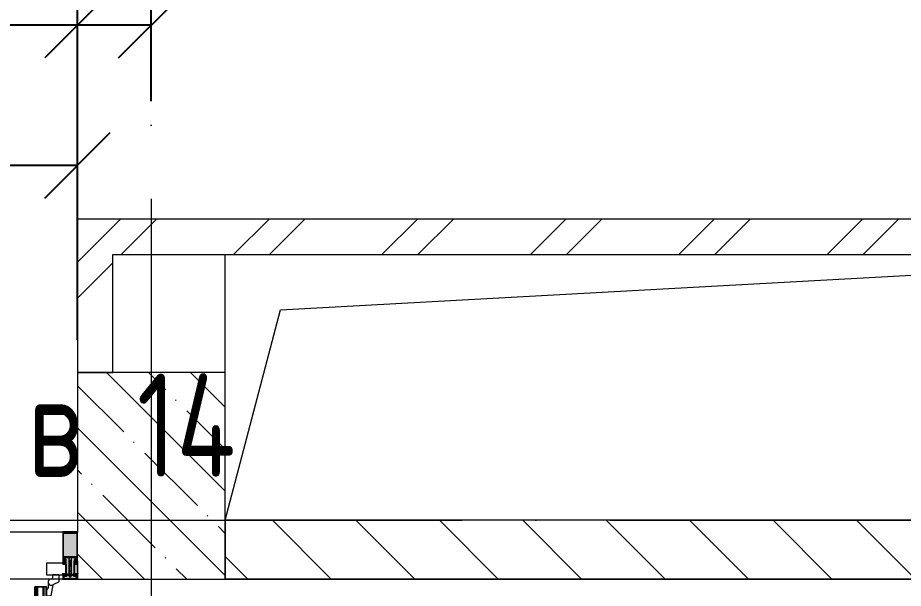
# Model space of a CAD drawing. Header units: millimetres. Extents: x -68946 to 690821, y -552984 to 293768.
# Drawn here: x 105235 to 108237, y 39744 to 41677 of the extents above; entities that cross this region are included whole.
import ezdxf

# ---------------------------------------------------------------- set-up
doc = ezdxf.new("R2010")
doc.units = ezdxf.units.MM
doc.linetypes.add('ADSK_Линия сетки', pattern=[2500, 2000, -250, 0, -250])
doc.linetypes.add('ADSK_Скрыто', pattern=[600, 300, -300])
doc.layers.get('Defpoints').update_dxf_attribs({"color": 250})
for name, color, linetype, lineweight in [('A-____-____-DIMS', 250, 'Continuous', 9), ('A-DETL-GENF-OTLN', 250, 'Continuous', 5), ('A-DOOR-____-MCUT', 250, 'Continuous', 5), ('A-DOOR-____-OTLN', 250, 'Continuous', 5), ('A-FLOR-____-OTLN', 250, 'Continuous', 9), ('A-GLAZ-____-OTLN', 250, 'Continuous', 5), ('A-GLAZ-CURT-MCUT', 250, 'Continuous', 9), ('A-GLAZ-CURT-OTLN', 250, 'Continuous', 5), ('A-GLAZ-CWMG-MCUT', 250, 'Continuous', 9), ('A-GLAZ-CWMG-OTLN', 250, 'Continuous', 5), ('A-WALL-____-MCUT', 250, 'Continuous', 13), ('A-WALL-____-PATT', 250, 'Continuous', 13), ('G-____-____-SYMB', 250, 'ADSK_Скрыто', 9), ('G-XREF-____-OTLN', 250, 'Continuous', 9), ('S-COLS-____-MCUT', 250, 'Continuous', 25), ('S-COLS-____-OTLN', 250, 'Continuous', 9), ('S-GRID-____-OTLN', 250, 'Continuous', 9)]:
    doc.layers.add(name, color=color, linetype=linetype, lineweight=lineweight)
doc.styles.add('GOST Common_2', font='', dxfattribs={"width": 0.8, "height": 350})
doc.styles.get("Standard").update_dxf_attribs({"font": 'ГОСТ тип А.ttf'})
doc.styles.get('GOST Common_2').set_extended_font_data('GOST Common')
doc.dimstyles.new('А3', dxfattribs={"dimtxt": 333, "dimasz": 222, "dimexe": 222, "dimexo": 111, "dimgap": 111, "dimtad": 1, "dimtoh": 1, "dimdec": 0, "dimrnd": 0.0015, "dimzin": 0, "dimdsep": 46, "dimtxsty": 'Standard', "dimblk": 'OBLIQUE', "dimcen": 0, "dimclrd": 7, "dimclre": 7, "dimclrt": 7, "dimadec": 0, "dimazin": 0, "dimtfac": 1, "dimtdec": 0, "dimtofl": 0, "dimtmove": 0, "dimatfit": 3, "dimfxl": 1, "dimtolj": 1, "dimtzin": 0, "dimarcsym": 0})
pattern_1 = [(45, (12287.9, -0.0006), (-251.4472, 251.4472), []), (45, (12287.9, 381), (-251.4472, 251.4472), [])]

# ---------------------------------------------------------------- blocks, each defined once
blk = doc.blocks.new('DRS_ДПУраспашная_2Ст_Прямоугольная - Н_ДО_1420х2400h 3-37074466-АР1_Маркировочный план 1 этажа С2и3')
at = {"layer": 'A-DOOR-____-MCUT'}
for p, q in [((-1020, -60), (-980, -60)), ((-1020, -1040), (-1020, -60)), ((-980, -60), (-980, -1040)), ((980, -60), (1020, -60)), ((980, -1040), (980, -60)), ((1020, -60), (1020, -1040)), ((-980, -1040), (-1020, -1040)), ((1020, -1040), (980, -1040))]:
    blk.add_line(p, q, dxfattribs=at)
at = {"layer": 'A-DOOR-____-OTLN'}
for p, q in [((-1061.9, -20), (-1040.9, -20)), ((-1061.9, -20), (-1061.9, -44.1)), ((-1040.9, -29.2), (-1040.9, -20)), ((1040.9, -29.2), (1040.9, -20)), ((1061.9, -20), (1040.9, -20)), ((1061.9, -20), (1061.9, -44.1)), ((-1044.3, -51), (-1061.9, -44.1)), ((-1041.3, -53.8), (-1034.6, -90.6)), ((-1025.2, -44.9), (-1025.2, -64.5)), ((-1020, -106), (-1020, -60)), ((-1020, -60), (-980, -60)), ((-980, -60), (-980, -106)), ((980, -60), (980, -106)), ((1020, -60), (980, -60)), ((1020, -106), (1020, -60)), ((1025.2, -44.9), (1025.2, -64.5)), ((1041.3, -53.8), (1034.6, -90.6)), ((1044.3, -51), (1061.9, -44.1)), ((-1018.2, -104.3), (-1018.2, -61.7)), ((-1018.2, -61.7), (-1010.8, -61.7)), ((-1010.8, -61.7), (-1010.8, -104.3)), ((-1009, -104.3), (-1009, -61.7)), ((-1009, -61.7), (-989.8, -61.7)), ((-989.8, -61.7), (-989.8, -104.3)), ((-988, -104.3), (-988, -61.7)), ((-988, -61.7), (-982, -61.7)), ((-982, -61.7), (-982, -104.3)), ((982, -61.7), (982, -104.3)), ((988, -61.7), (982, -61.7)), ((988, -104.3), (988, -61.7)), ((989.8, -61.7), (989.8, -104.3)), ((1009, -61.7), (989.8, -61.7)), ((1009, -104.3), (1009, -61.7)), ((1018.2, -61.7), (1010.8, -61.7)), ((1010.8, -61.7), (1010.8, -104.3)), ((1018.2, -104.3), (1018.2, -61.7)), ((-1020, -90.6), (-1034.6, -90.6)), ((-980, -106), (-1020, -106)), ((-1010.8, -104.3), (-1018.2, -104.3)), ((-988, -113), (-1009.5, -113)), ((-1009.5, -113), (-1009.5, -987)), ((-989.8, -104.3), (-1009, -104.3)), ((-1005.5, -987), (-1005.5, -113)), ((-992, -987), (-992, -113)), ((-982, -104.3), (-988, -104.3)), ((-988, -987), (-988, -113)), ((980, -106), (1020, -106)), ((982, -104.3), (988, -104.3)), ((988, -987), (988, -113)), ((988, -113), (1009.5, -113)), ((989.8, -104.3), (1009, -104.3)), ((992, -987), (992, -113)), ((1005.5, -987), (1005.5, -113)), ((1009.5, -113), (1009.5, -987)), ((1010.8, -104.3), (1018.2, -104.3)), ((1020, -90.6), (1034.6, -90.6)), ((-1005.5, -123), (-992, -123)), ((1005.5, -123), (992, -123)), ((-1009.5, -987), (-988, -987)), ((-1005.5, -977), (-992, -977)), ((1009.5, -987), (988, -987)), ((1005.5, -977), (992, -977)), ((-980, -994), (-1020, -994)), ((-1020, -1040), (-1020, -994)), ((-1018.2, -1038.3), (-1018.2, -995.7)), ((-1018.2, -995.7), (-1010.8, -995.7)), ((-1010.8, -995.7), (-1010.8, -1038.3)), ((-1009, -1038.3), (-1009, -995.7)), ((-1009, -995.7), (-989.8, -995.7)), ((-989.8, -995.7), (-989.8, -1038.3)), ((-988, -995.7), (-988, -1038.3)), ((-982, -995.7), (-988, -995.7)), ((-982, -1038.3), (-982, -995.7)), ((-980, -994), (-980, -1040)), ((980, -994), (1020, -994)), ((980, -994), (980, -1040)), ((982, -1038.3), (982, -995.7)), ((982, -995.7), (988, -995.7)), ((988, -995.7), (988, -1038.3)), ((989.8, -995.7), (989.8, -1038.3)), ((1009, -995.7), (989.8, -995.7)), ((1009, -1038.3), (1009, -995.7)), ((1018.2, -995.7), (1010.8, -995.7)), ((1010.8, -995.7), (1010.8, -1038.3)), ((1018.2, -1038.3), (1018.2, -995.7)), ((1020, -1040), (1020, -994)), ((-980, -1040), (-1020, -1040)), ((-1010.8, -1038.3), (-1018.2, -1038.3)), ((-989.8, -1038.3), (-1009, -1038.3)), ((-988, -1038.3), (-982, -1038.3)), ((980, -1040), (1020, -1040)), ((988, -1038.3), (982, -1038.3)), ((989.8, -1038.3), (1009, -1038.3)), ((1010.8, -1038.3), (1018.2, -1038.3))]:
    blk.add_line(p, q, dxfattribs=at)
for centre, radius, start, end in [((-1035.7, -29.2), 5.18, 180, 270), ((-1020, -20), 1020, 270, 0), ((1020, -20), 1020, 180, 270), ((1035.7, -29.2), 5.18, 270, 0), ((-1035.7, -44.9), 10.5, 215.318, 90), ((1035.7, -44.9), 10.5, 90, 324.682), ((-1020, -64.5), 5.18, 180, 270.1088), ((1020, -64.5), 5.18, 269.8912, 360)]:
    blk.add_arc(centre, radius, start, end, dxfattribs=at)
at = {"layer": 'A-GLAZ-CURT-MCUT', "lineweight": 5}
for p, q in [((-1020, 20), (-1085, 20)), ((-1085, 20), (-1085, -20)), ((-1020, -20), (-1020, 20)), ((1085, 20), (1020, 20)), ((1020, 20), (1020, -20)), ((1085, -20), (1085, 20)), ((-1085, -20), (-1020, -20)), ((1020, -20), (1085, -20))]:
    blk.add_line(p, q, dxfattribs=at)
blk = doc.blocks.new('_Wn_-As_OpeningMEP_floor__Rectangular - _Wn_-As_OpeningMEP_floor__Rectangular-34702919-АР1_Маркировочный план 1 этажа С2и3')
at = {"layer": 'A-DETL-GENF-OTLN', "lineweight": 5}
for p, q in [((-1612.2, 312.2), (1800, 500)), ((-1800, -400), (-1612.2, 312.2))]:
    blk.add_line(p, q, dxfattribs=at)
blk = doc.blocks.new('Системная панель - Стекло - 32мм-37074473-АР1_Маркировочный план 1 этажа С2и3')
at = {"layer": 'A-GLAZ-CURT-MCUT', "lineweight": 5}
for p, q in [((5, 16), (-5, 16)), ((-5, 16), (-5, -16)), ((5, -16), (5, 16)), ((-5, -16), (5, -16))]:
    blk.add_line(p, q, dxfattribs=at)
blk = doc.blocks.new('Прямоугольный импост - 160_dwg-V123-АР1_Маркировочный план 1 этажа С2и3')
at = {"layer": 'G-XREF-____-OTLN'}
for p, q in [((227998.7, 194628.5), (227999.1, 194628.4)), ((228009.4, 194620.5), (228013.9, 194620.5)), ((228010.4, 194620.5), (228010.4, 194622.8)), ((228012.9, 194620.5), (228012.9, 194622.8)), ((228024.5, 194628.5), (228024.2, 194628.4))]:
    blk.add_line(p, q, dxfattribs=at)
at = {"layer": 'G-XREF-____-OTLN', "flags": 128}
for points in [[(227987.6, 194772.7), (227987.4, 194772.5), (227987.1, 194772.2), (227986.9, 194772), (227986.6, 194771.7)], [(227986.6, 194771.7), (227986.6, 194747), (227986.6, 194722.2), (227986.6, 194697.5), (227986.6, 194672.7)], [(228035.6, 194772.7), (228023.6, 194772.7), (228011.6, 194772.7), (227999.6, 194772.7), (227987.6, 194772.7)], [(227988.6, 194689), (227988.6, 194708.9), (227988.6, 194728.9), (227988.6, 194748.8), (227988.6, 194768.7)], [(227988.6, 194768.7), (228000.1, 194768.7), (228011.6, 194768.7), (228023.1, 194768.7), (228034.6, 194768.7)], [(228034.6, 194768.7), (228034.6, 194748.8), (228034.6, 194728.9), (228034.6, 194708.9), (228034.6, 194689)], [(228036.6, 194771.7), (228036.4, 194772), (228036.1, 194772.2), (228035.9, 194772.5), (228035.6, 194772.7)], [(228036.6, 194672.7), (228036.6, 194697.5), (228036.6, 194722.2), (228036.6, 194747), (228036.6, 194771.7)], [(227986.6, 194672.7), (227987.1, 194672.7), (227987.6, 194672.7), (227988.1, 194672.7), (227988.6, 194672.7)], [(227988.1, 194673.7), (227988.1, 194675), (227988.1, 194676.2), (227988.1, 194677.5), (227988.1, 194678.7)], [(227988.1, 194678.7), (227989.1, 194678.7), (227990, 194678.7), (227990.9, 194678.7), (227991.8, 194678.7)], [(227989.1, 194673.7), (227988.9, 194673.7), (227988.6, 194673.7), (227988.4, 194673.7), (227988.1, 194673.7)], [(228034.6, 194689), (228023.1, 194689), (228011.6, 194689), (228000.1, 194689), (227988.6, 194689)], [(227988.6, 194685.7), (227988.9, 194686), (227989.1, 194686.2), (227989.4, 194686.5), (227989.6, 194686.7)], [(227988.6, 194681.7), (227988.6, 194682.7), (227988.6, 194683.7), (227988.6, 194684.7), (227988.6, 194685.7)], [(227989.6, 194681.5), (227989.4, 194681.6), (227989.1, 194681.6), (227988.9, 194681.7), (227988.6, 194681.7)], [(227988.6, 194672.7), (227988.8, 194672.8), (227988.9, 194673), (227989, 194673.1), (227989.1, 194673.2)], [(227989.1, 194673.2), (227989.1, 194673.3), (227989.1, 194673.5), (227989.1, 194673.6), (227989.1, 194673.7)], [(227989.6, 194686.7), (227993.6, 194686.7), (227997.6, 194686.7), (228001.6, 194686.7), (228005.6, 194686.7)], [(227989.9, 194681.7), (227989.8, 194681.7), (227989.7, 194681.6), (227989.7, 194681.6), (227989.6, 194681.5)], [(227994.4, 194681.7), (227993.3, 194681.7), (227992.2, 194681.7), (227991, 194681.7), (227989.9, 194681.7)], [(227991.8, 194678.7), (227991.9, 194678.8), (227992, 194678.9), (227992.1, 194678.9), (227992.1, 194679)], [(227992.1, 194679), (227992.2, 194678.9), (227992.3, 194678.9), (227992.4, 194678.8), (227992.4, 194678.7)], [(227992.4, 194678.7), (227993.4, 194678.7), (227994.3, 194678.7), (227995.2, 194678.7), (227996.1, 194678.7)], [(227994.6, 194681.7), (227994.6, 194681.7), (227994.5, 194681.7), (227994.5, 194681.7), (227994.4, 194681.7)], [(227997, 194679.9), (227996.4, 194680.3), (227995.8, 194680.8), (227995.2, 194681.2), (227994.6, 194681.7)], [(227996.1, 194673.7), (227995.9, 194673.7), (227995.6, 194673.7), (227995.4, 194673.7), (227995.1, 194673.7)], [(227995.1, 194673.7), (227995.1, 194673.6), (227995.1, 194673.5), (227995.1, 194673.3), (227995.1, 194673.2)], [(227995.1, 194673.2), (227995.3, 194673.1), (227995.4, 194673), (227995.5, 194672.8), (227995.6, 194672.7)], [(227995.6, 194672.7), (227996.1, 194672.7), (227996.6, 194672.7), (227997.1, 194672.7), (227997.6, 194672.7)], [(227996.1, 194678.7), (227996.1, 194677.5), (227996.1, 194676.2), (227996.1, 194675), (227996.1, 194673.7)], [(227997.6, 194678.7), (227997.5, 194679), (227997.3, 194679.3), (227997.2, 194679.6), (227997, 194679.9)], [(227997.6, 194672.7), (227997.6, 194674.2), (227997.6, 194675.7), (227997.6, 194677.2), (227997.6, 194678.7)], [(228005.6, 194686.7), (228005.9, 194686.5), (228006.1, 194686.2), (228006.4, 194686), (228006.6, 194685.7)], [(228006.6, 194685.7), (228006.6, 194678.3), (228006.6, 194670.9), (228006.6, 194663.4), (228006.6, 194656)], [(228008.6, 194686.4), (228008.7, 194686.5), (228008.8, 194686.6), (228008.9, 194686.6), (228008.9, 194686.7)], [(228008.6, 194676.3), (228008.6, 194678.8), (228008.6, 194681.4), (228008.6, 194683.9), (228008.6, 194686.4)], [(228008.9, 194676), (228008.9, 194676.1), (228008.8, 194676.2), (228008.7, 194676.2), (228008.6, 194676.3)], [(228008.9, 194686.7), (228010.3, 194686.7), (228011.6, 194686.7), (228013, 194686.7), (228014.3, 194686.7)], [(228014.3, 194676), (228013, 194676), (228011.6, 194676), (228010.3, 194676), (228008.9, 194676)], [(228009.1, 194671.1), (228009.3, 194671.2), (228009.4, 194671.3), (228009.6, 194671.4), (228009.8, 194671.5)], [(228009.6, 194670.8), (228009.5, 194670.9), (228009.4, 194671), (228009.3, 194671), (228009.1, 194671.1)], [(228009.1, 194669.3), (228009.3, 194669.4), (228009.4, 194669.5), (228009.5, 194669.5), (228009.6, 194669.6)], [(228009.6, 194669.6), (228009.6, 194669.9), (228009.6, 194670.2), (228009.6, 194670.5), (228009.6, 194670.8)], [(228009.8, 194671.5), (228010, 194671.9), (228010.3, 194672.3), (228010.5, 194672.8), (228010.8, 194673.2)], [(228010.8, 194673.2), (228011.2, 194673.2), (228011.6, 194673.2), (228012.1, 194673.2), (228012.5, 194673.2)], [(228012.5, 194673.2), (228012.8, 194672.7), (228013.1, 194672.2), (228013.3, 194671.7), (228013.6, 194671.3)], [(228013.6, 194671.3), (228013.6, 194671.1), (228013.6, 194670.9), (228013.6, 194670.7), (228013.6, 194670.5)], [(228013.6, 194670.5), (228013.8, 194670.4), (228013.9, 194670.4), (228014, 194670.3), (228014.1, 194670.2)], [(228014.1, 194670.2), (228014, 194670.1), (228013.9, 194670.1), (228013.8, 194670), (228013.6, 194669.9)], [(228013.6, 194669.9), (228013.6, 194669.6), (228013.6, 194669.3), (228013.6, 194669), (228013.6, 194668.7)], [(228014.3, 194686.7), (228014.4, 194686.6), (228014.5, 194686.6), (228014.6, 194686.5), (228014.6, 194686.4)], [(228014.6, 194676.3), (228014.6, 194676.2), (228014.5, 194676.2), (228014.4, 194676.1), (228014.3, 194676)], [(228014.6, 194686.4), (228014.6, 194683.9), (228014.6, 194681.4), (228014.6, 194678.8), (228014.6, 194676.3)], [(228016.6, 194685.7), (228016.9, 194686), (228017.1, 194686.2), (228017.4, 194686.5), (228017.6, 194686.7)], [(228016.6, 194656), (228016.6, 194663.4), (228016.6, 194670.9), (228016.6, 194678.3), (228016.6, 194685.7)], [(228017.6, 194686.7), (228021.6, 194686.7), (228025.6, 194686.7), (228029.6, 194686.7), (228033.6, 194686.7)], [(228026.2, 194679.9), (228026.1, 194679.6), (228025.9, 194679.3), (228025.8, 194679), (228025.6, 194678.7)], [(228025.6, 194678.7), (228025.6, 194677.2), (228025.6, 194675.7), (228025.6, 194674.2), (228025.6, 194672.7)], [(228025.6, 194672.7), (228026.1, 194672.7), (228026.6, 194672.7), (228027.1, 194672.7), (228027.6, 194672.7)], [(228028.7, 194681.7), (228028, 194681.2), (228027.4, 194680.8), (228026.8, 194680.3), (228026.2, 194679.9)], [(228027.1, 194673.7), (228027.1, 194675), (228027.1, 194676.2), (228027.1, 194677.5), (228027.1, 194678.7)], [(228027.1, 194678.7), (228028.1, 194678.7), (228029, 194678.7), (228029.9, 194678.7), (228030.8, 194678.7)], [(228028.1, 194673.7), (228027.9, 194673.7), (228027.6, 194673.7), (228027.4, 194673.7), (228027.1, 194673.7)], [(228027.6, 194672.7), (228027.8, 194672.8), (228027.9, 194673), (228028, 194673.1), (228028.1, 194673.2)], [(228028.1, 194673.2), (228028.1, 194673.3), (228028.1, 194673.5), (228028.1, 194673.6), (228028.1, 194673.7)], [(228028.8, 194681.7), (228028.8, 194681.7), (228028.7, 194681.7), (228028.7, 194681.7), (228028.7, 194681.7)], [(228033.4, 194681.7), (228032.2, 194681.7), (228031.1, 194681.7), (228030, 194681.7), (228028.8, 194681.7)], [(228030.8, 194678.7), (228030.9, 194678.8), (228031, 194678.9), (228031.1, 194678.9), (228031.1, 194679)], [(228031.1, 194679), (228031.2, 194678.9), (228031.3, 194678.9), (228031.4, 194678.8), (228031.4, 194678.7)], [(228031.4, 194678.7), (228032.4, 194678.7), (228033.3, 194678.7), (228034.2, 194678.7), (228035.1, 194678.7)], [(228033.7, 194681.5), (228033.6, 194681.6), (228033.5, 194681.6), (228033.5, 194681.7), (228033.4, 194681.7)], [(228033.6, 194686.7), (228033.9, 194686.5), (228034.1, 194686.2), (228034.4, 194686), (228034.6, 194685.7)], [(228034.6, 194681.7), (228034.4, 194681.7), (228034.1, 194681.6), (228033.9, 194681.6), (228033.7, 194681.5)], [(228035.1, 194673.7), (228034.9, 194673.7), (228034.6, 194673.7), (228034.4, 194673.7), (228034.1, 194673.7)], [(228034.1, 194673.7), (228034.1, 194673.6), (228034.1, 194673.5), (228034.1, 194673.3), (228034.1, 194673.2)], [(228034.1, 194673.2), (228034.3, 194673.1), (228034.4, 194673), (228034.5, 194672.8), (228034.6, 194672.7)], [(228034.6, 194685.7), (228034.6, 194684.7), (228034.6, 194683.7), (228034.6, 194682.7), (228034.6, 194681.7)], [(228034.6, 194672.7), (228035.1, 194672.7), (228035.6, 194672.7), (228036.1, 194672.7), (228036.6, 194672.7)], [(228035.1, 194678.7), (228035.1, 194677.5), (228035.1, 194676.2), (228035.1, 194675), (228035.1, 194673.7)], [(227999.6, 194631.5), (227999.6, 194663.5), (227986.6, 194663.5)], [(228006.6, 194656), (228006.7, 194655.9), (228006.8, 194655.9), (228006.9, 194655.8), (228006.9, 194655.7)], [(228006.9, 194655.7), (228007.2, 194655.7), (228007.5, 194655.7), (228007.8, 194655.7), (228008.1, 194655.7)], [(228008.1, 194655.7), (228008.4, 194656), (228008.6, 194656.2), (228008.9, 194656.5), (228009.1, 194656.7)], [(228009.6, 194669), (228009.5, 194669.1), (228009.4, 194669.2), (228009.3, 194669.2), (228009.1, 194669.3)], [(228009.1, 194667.5), (228009.3, 194667.6), (228009.4, 194667.7), (228009.5, 194667.7), (228009.6, 194667.8)], [(228009.6, 194667.2), (228009.5, 194667.3), (228009.4, 194667.4), (228009.3, 194667.4), (228009.1, 194667.5)], [(228009.1, 194665.7), (228009.3, 194665.8), (228009.4, 194665.9), (228009.5, 194665.9), (228009.6, 194666)], [(228009.6, 194665.4), (228009.5, 194665.5), (228009.4, 194665.6), (228009.3, 194665.6), (228009.1, 194665.7)], [(228009.1, 194663.9), (228009.3, 194664), (228009.4, 194664.1), (228009.5, 194664.1), (228009.6, 194664.2)], [(228009.6, 194663.6), (228009.5, 194663.7), (228009.4, 194663.8), (228009.3, 194663.8), (228009.1, 194663.9)], [(228009.1, 194662.1), (228009.3, 194662.2), (228009.4, 194662.3), (228009.5, 194662.3), (228009.6, 194662.4)], [(228009.6, 194661.8), (228009.5, 194661.9), (228009.4, 194662), (228009.3, 194662), (228009.1, 194662.1)], [(228009.1, 194660.3), (228009.3, 194660.4), (228009.4, 194660.5), (228009.5, 194660.5), (228009.6, 194660.6)], [(228009.6, 194660), (228009.5, 194660.1), (228009.4, 194660.2), (228009.3, 194660.2), (228009.1, 194660.3)], [(228009.1, 194658.5), (228009.3, 194658.6), (228009.4, 194658.7), (228009.5, 194658.7), (228009.6, 194658.8)], [(228009.6, 194658.2), (228009.5, 194658.3), (228009.4, 194658.4), (228009.3, 194658.4), (228009.1, 194658.5)], [(228009.1, 194656.7), (228009.3, 194656.8), (228009.4, 194656.9), (228009.5, 194656.9), (228009.6, 194657)], [(228009.6, 194667.8), (228009.6, 194668.1), (228009.6, 194668.4), (228009.6, 194668.7), (228009.6, 194669)], [(228009.6, 194666), (228009.6, 194666.3), (228009.6, 194666.6), (228009.6, 194666.9), (228009.6, 194667.2)], [(228009.6, 194664.2), (228009.6, 194664.5), (228009.6, 194664.8), (228009.6, 194665.1), (228009.6, 194665.4)], [(228009.6, 194662.4), (228009.6, 194662.7), (228009.6, 194663), (228009.6, 194663.3), (228009.6, 194663.6)], [(228009.6, 194660.6), (228009.6, 194660.9), (228009.6, 194661.2), (228009.6, 194661.5), (228009.6, 194661.8)], [(228009.6, 194658.8), (228009.6, 194659.1), (228009.6, 194659.4), (228009.6, 194659.7), (228009.6, 194660)], [(228009.6, 194657), (228009.6, 194657.3), (228009.6, 194657.6), (228009.6, 194657.9), (228009.6, 194658.2)], [(228013.6, 194668.7), (228013.8, 194668.6), (228013.9, 194668.6), (228014, 194668.5), (228014.1, 194668.4)], [(228014.1, 194668.4), (228014, 194668.3), (228013.9, 194668.3), (228013.8, 194668.2), (228013.6, 194668.1)], [(228013.6, 194668.1), (228013.6, 194667.8), (228013.6, 194667.5), (228013.6, 194667.2), (228013.6, 194666.9)], [(228013.6, 194666.9), (228013.8, 194666.8), (228013.9, 194666.8), (228014, 194666.7), (228014.1, 194666.6)], [(228014.1, 194666.6), (228014, 194666.5), (228013.9, 194666.5), (228013.8, 194666.4), (228013.6, 194666.3)], [(228013.6, 194666.3), (228013.6, 194666), (228013.6, 194665.7), (228013.6, 194665.4), (228013.6, 194665.1)], [(228013.6, 194665.1), (228013.8, 194665), (228013.9, 194665), (228014, 194664.9), (228014.1, 194664.8)], [(228014.1, 194664.8), (228014, 194664.7), (228013.9, 194664.7), (228013.8, 194664.6), (228013.6, 194664.5)], [(228013.6, 194664.5), (228013.6, 194664.2), (228013.6, 194663.9), (228013.6, 194663.6), (228013.6, 194663.3)], [(228013.6, 194663.3), (228013.8, 194663.2), (228013.9, 194663.2), (228014, 194663.1), (228014.1, 194663)], [(228014.1, 194663), (228014, 194662.9), (228013.9, 194662.9), (228013.8, 194662.8), (228013.6, 194662.7)], [(228013.6, 194662.7), (228013.6, 194662.4), (228013.6, 194662.1), (228013.6, 194661.8), (228013.6, 194661.5)], [(228013.6, 194661.5), (228013.8, 194661.4), (228013.9, 194661.4), (228014, 194661.3), (228014.1, 194661.2)], [(228014.1, 194661.2), (228014, 194661.1), (228013.9, 194661.1), (228013.8, 194661), (228013.6, 194660.9)], [(228013.6, 194660.9), (228013.6, 194660.6), (228013.6, 194660.3), (228013.6, 194660), (228013.6, 194659.7)], [(228013.6, 194659.7), (228013.8, 194659.6), (228013.9, 194659.6), (228014, 194659.5), (228014.1, 194659.4)], [(228014.1, 194659.4), (228014, 194659.3), (228013.9, 194659.3), (228013.8, 194659.2), (228013.6, 194659.1)], [(228013.6, 194659.1), (228013.6, 194658.8), (228013.6, 194658.5), (228013.6, 194658.2), (228013.6, 194657.9)], [(228013.6, 194657.9), (228013.8, 194657.8), (228013.9, 194657.8), (228014, 194657.7), (228014.1, 194657.6)], [(228014.1, 194657.6), (228014.1, 194657.4), (228014.1, 194657.2), (228014.1, 194656.9), (228014.1, 194656.7)], [(228014.1, 194656.7), (228014.4, 194656.5), (228014.6, 194656.2), (228014.9, 194656), (228015.1, 194655.7)], [(228015.1, 194655.7), (228015.4, 194655.7), (228015.7, 194655.7), (228016, 194655.7), (228016.3, 194655.7)], [(228016.3, 194655.7), (228016.4, 194655.8), (228016.5, 194655.9), (228016.6, 194655.9), (228016.6, 194656)], [(228036.6, 194663.5), (228023.6, 194663.5), (228023.6, 194631.5)], [(227989.4, 194631.5), (227988.9, 194631.5), (227988.4, 194630.5), (227987.9, 194630.5), (227985.8, 194633), (227985.4, 194632.6), (227986.6, 194628.9), (227986.6, 194628.8), (227987, 194628.4), (227990.8, 194628.4), (227991.1, 194628.5), (227991.8, 194628.3), (227991.8, 194627.1), (227991.6, 194626.9), (227991.4, 194626.9), (227991.3, 194626.5), (227992.5, 194625.3), (227992.9, 194625.2), (227997, 194625.2), (227997.4, 194625.3), (227998.6, 194626.5), (227998.4, 194626.9), (227998.2, 194626.9), (227998, 194627.1), (227998, 194628.3)], [(227987.4, 194628.4), (227987.2, 194628.3), (227987, 194628.3), (227986.8, 194628.2), (227986.6, 194628.2)], [(227986.6, 194628.2), (227986.6, 194624.8), (227986.6, 194621.4), (227986.6, 194618), (227986.6, 194614.6)], [(227986.6, 194614.6), (227987, 194614.2), (227987.4, 194613.8), (227987.8, 194613.5), (227988.1, 194613.1)], [(227989, 194625.3), (227988.6, 194626), (227988.2, 194626.8), (227987.8, 194627.6), (227987.4, 194628.4)], [(227987.9, 194628.4), (227987.9, 194628.3), (227987.8, 194628.2), (227987.7, 194628.1), (227987.7, 194627.9)], [(227987.7, 194627.9), (227988, 194627.2), (227988.4, 194626.5), (227988.7, 194625.8), (227989.1, 194625)], [(227991.4, 194628.4), (227990.6, 194628.4), (227989.7, 194628.4), (227988.8, 194628.4), (227987.9, 194628.4)], [(227987.9, 194623.2), (227988.2, 194623.5), (227988.4, 194623.8), (227988.7, 194624.1), (227988.9, 194624.4)], [(227987.9, 194617.7), (227987.9, 194619.1), (227987.9, 194620.4), (227987.9, 194621.8), (227987.9, 194623.2)], [(227988.2, 194617.4), (227988.2, 194617.5), (227988.1, 194617.5), (227988, 194617.6), (227987.9, 194617.7)], [(227987.9, 194615.8), (227988, 194615.9), (227988.1, 194615.9), (227988.2, 194616), (227988.2, 194616.1)], [(227987.9, 194614.7), (227987.9, 194615), (227987.9, 194615.2), (227987.9, 194615.5), (227987.9, 194615.8)], [(227988.2, 194614.4), (227988.2, 194614.5), (227988.1, 194614.5), (227988, 194614.6), (227987.9, 194614.7)], [(227988.1, 194613.1), (227999.9, 194613.1), (228011.6, 194613.1), (228023.4, 194613.1), (228035.1, 194613.1)], [(227989, 194624.2), (227988.8, 194623.9), (227988.6, 194623.6), (227988.4, 194623.3), (227988.2, 194623)], [(227988.2, 194623), (227988.2, 194623), (227988.2, 194622.9), (227988.2, 194622.8), (227988.2, 194622.8)], [(227988.2, 194622.8), (227988.6, 194621.6), (227989.1, 194620.5), (227989.5, 194619.3), (227990, 194618.2)], [(227990.6, 194617.4), (227990, 194617.4), (227989.4, 194617.4), (227988.8, 194617.4), (227988.2, 194617.4)], [(227988.2, 194616.1), (227988.8, 194616.1), (227989.4, 194616.1), (227990, 194616.1), (227990.6, 194616.1)], [(228035, 194614.4), (228023.3, 194614.4), (228011.6, 194614.4), (227999.9, 194614.4), (227988.2, 194614.4)], [(227988.9, 194624.4), (227989, 194624.6), (227989, 194624.8), (227989, 194625), (227989, 194625.3)], [(227989.1, 194625), (227989, 194624.8), (227989, 194624.6), (227989, 194624.4), (227989, 194624.2)], [(228001.3, 194628.4), (228001.6, 194628.7), (228001.6, 194631.1), (228001.6, 194631.3), (228001.4, 194631.5), (228000.9, 194631.5), (228000.4, 194630.8), (227999.9, 194630.8), (227999.4, 194631.5), (227998.9, 194631.5), (227998.4, 194630.8), (227997.9, 194630.8), (227997.4, 194631.5), (227996.9, 194631.5), (227996.4, 194630.8), (227995.9, 194630.8), (227995.4, 194631.5), (227994.9, 194631.5), (227994.4, 194630.8), (227993.9, 194630.8), (227993.4, 194631.5), (227992.9, 194631.5), (227992.4, 194630.8), (227991.9, 194630.8), (227991.4, 194631.5), (227990.9, 194631.5), (227990.4, 194630.8), (227989.9, 194630.8), (227989.4, 194631.5)], [(227990, 194618.2), (227990.2, 194618.2), (227990.4, 194618.3), (227990.7, 194618.3), (227990.9, 194618.4)], [(227990.9, 194617.1), (227990.9, 194617.2), (227990.8, 194617.2), (227990.7, 194617.3), (227990.6, 194617.4)], [(227990.6, 194616.1), (227990.7, 194616.2), (227990.8, 194616.2), (227990.9, 194616.3), (227990.9, 194616.4)], [(227990.9, 194625.7), (227990.9, 194626.1), (227990.9, 194626.5), (227990.9, 194627), (227990.9, 194627.4)], [(227990.9, 194627.4), (227991.2, 194627.4), (227991.4, 194627.4), (227991.7, 194627.4), (227991.9, 194627.4)], [(227991.9, 194624.7), (227991.7, 194624.9), (227991.4, 194625.2), (227991.2, 194625.4), (227990.9, 194625.7)], [(227990.9, 194622.7), (227991.1, 194622.8), (227991.2, 194622.9), (227991.3, 194623.1), (227991.4, 194623.2)], [(227990.9, 194618.4), (227990.9, 194619.5), (227990.9, 194620.5), (227990.9, 194621.6), (227990.9, 194622.7)], [(227990.9, 194616.4), (227990.9, 194616.6), (227990.9, 194616.7), (227990.9, 194616.9), (227990.9, 194617.1)], [(227991.9, 194627.9), (227991.8, 194628), (227991.7, 194628.1), (227991.6, 194628.3), (227991.4, 194628.4)], [(227991.4, 194623.2), (227993.4, 194623.2), (227995.4, 194623.2), (227997.4, 194623.2), (227999.4, 194623.2)], [(227991.9, 194627.4), (227991.9, 194627.5), (227991.9, 194627.6), (227991.9, 194627.8), (227991.9, 194627.9)], [(227998.6, 194624.7), (227997, 194624.7), (227995.3, 194624.7), (227993.6, 194624.7), (227991.9, 194624.7)], [(227998.4, 194628.4), (227998.3, 194628.3), (227998.2, 194628.1), (227998.1, 194628), (227997.9, 194627.9)], [(227997.9, 194627.9), (227997.9, 194627.8), (227997.9, 194627.6), (227997.9, 194627.5), (227997.9, 194627.4)], [(227997.9, 194627.4), (227998.2, 194627.4), (227998.4, 194627.4), (227998.7, 194627.4), (227998.9, 194627.4)], [(228024.8, 194628.4), (228018.2, 194628.4), (228011.6, 194628.4), (228005, 194628.4), (227998.4, 194628.4)], [(227998.9, 194625), (227998.9, 194624.9), (227998.8, 194624.8), (227998.7, 194624.8), (227998.6, 194624.7)], [(227998.9, 194627.4), (227998.9, 194626.8), (227998.9, 194626.2), (227998.9, 194625.6), (227998.9, 194625)], [(227999.4, 194623.2), (227999.7, 194623.4), (227999.9, 194623.7), (228000.2, 194623.9), (228000.4, 194624.2)], [(228000.4, 194625.4), (228000.7, 194625.6), (228000.9, 194625.9), (228001.2, 194626.1), (228001.4, 194626.4)], [(228000.4, 194624.2), (228000.4, 194624.5), (228000.4, 194624.8), (228000.4, 194625.1), (228000.4, 194625.4)], [(228001.4, 194626.4), (228003.9, 194626.4), (228006.4, 194626.4), (228008.9, 194626.4), (228011.3, 194626.4)], [(228015.1, 194621.7), (228015.1, 194625.5), (228008.2, 194625.5), (228008.2, 194621.7)], [(228014.1, 194620.5), (228014.1, 194622.8), (228011.6, 194623.8), (228009.2, 194622.8), (228009.2, 194620.5)], [(228011.3, 194626.4), (228011.4, 194626.5), (228011.5, 194626.5), (228011.6, 194626.6), (228011.6, 194626.7)], [(228011.6, 194626.7), (228011.7, 194626.6), (228011.8, 194626.5), (228011.9, 194626.5), (228011.9, 194626.4)], [(228011.9, 194626.4), (228014.4, 194626.4), (228016.9, 194626.4), (228019.4, 194626.4), (228021.8, 194626.4)], [(228021.9, 194628.4), (228021.6, 194628.7), (228021.6, 194631.1), (228021.7, 194631.3), (228021.9, 194631.5), (228022.4, 194631.5), (228022.9, 194630.8), (228023.4, 194630.8), (228023.9, 194631.5), (228024.4, 194631.5), (228024.9, 194630.8), (228025.4, 194630.8), (228025.9, 194631.5), (228026.4, 194631.5), (228026.9, 194630.8), (228027.4, 194630.8), (228027.9, 194631.5), (228028.4, 194631.5), (228028.9, 194630.8), (228029.4, 194630.8), (228029.9, 194631.5), (228030.4, 194631.5), (228030.9, 194630.8), (228031.4, 194630.8), (228031.9, 194631.5), (228032.4, 194631.5), (228032.9, 194630.8), (228033.4, 194630.8), (228033.9, 194631.5)], [(228021.8, 194626.4), (228022.1, 194626.1), (228022.3, 194625.9), (228022.6, 194625.6), (228022.8, 194625.4)], [(228022.8, 194625.4), (228022.8, 194625.1), (228022.8, 194624.8), (228022.8, 194624.5), (228022.8, 194624.2)], [(228022.8, 194624.2), (228023.1, 194623.9), (228023.3, 194623.7), (228023.6, 194623.4), (228023.8, 194623.2)], [(228023.8, 194623.2), (228025.8, 194623.2), (228027.8, 194623.2), (228029.8, 194623.2), (228031.8, 194623.2)], [(228024.3, 194625), (228024.3, 194625.6), (228024.3, 194626.2), (228024.3, 194626.8), (228024.3, 194627.4)], [(228024.3, 194627.4), (228024.6, 194627.4), (228024.8, 194627.4), (228025.1, 194627.4), (228025.3, 194627.4)], [(228024.6, 194624.7), (228024.6, 194624.8), (228024.5, 194624.8), (228024.4, 194624.9), (228024.3, 194625)], [(228031.3, 194624.7), (228029.7, 194624.7), (228028, 194624.7), (228026.3, 194624.7), (228024.6, 194624.7)], [(228033.9, 194631.5), (228034.4, 194631.5), (228034.9, 194630.5), (228035.4, 194630.5), (228037.4, 194633), (228037.9, 194632.6), (228036.6, 194628.9), (228036.6, 194628.8), (228036.2, 194628.4), (228032.5, 194628.4), (228032.1, 194628.5), (228031.4, 194628.3), (228031.4, 194627.1), (228031.6, 194626.9), (228031.8, 194626.9), (228032, 194626.5), (228030.8, 194625.3), (228030.4, 194625.2), (228026.3, 194625.2), (228025.9, 194625.3), (228024.7, 194626.5), (228024.8, 194626.9), (228025, 194626.9), (228025.2, 194627.1), (228025.2, 194628.3)], [(228025.3, 194627.9), (228025.2, 194628), (228025.1, 194628.1), (228025, 194628.3), (228024.8, 194628.4)], [(228025.3, 194627.4), (228025.3, 194627.5), (228025.3, 194627.6), (228025.3, 194627.8), (228025.3, 194627.9)], [(228031.8, 194628.4), (228031.7, 194628.3), (228031.6, 194628.1), (228031.5, 194628), (228031.3, 194627.9)], [(228031.3, 194627.9), (228031.3, 194627.8), (228031.3, 194627.6), (228031.3, 194627.5), (228031.3, 194627.4)], [(228031.3, 194627.4), (228031.6, 194627.4), (228031.8, 194627.4), (228032.1, 194627.4), (228032.3, 194627.4)], [(228032.3, 194625.7), (228032.1, 194625.4), (228031.8, 194625.2), (228031.6, 194624.9), (228031.3, 194624.7)], [(228035.3, 194628.4), (228034.5, 194628.4), (228033.6, 194628.4), (228032.7, 194628.4), (228031.8, 194628.4)], [(228031.8, 194623.2), (228032, 194623.1), (228032.1, 194622.9), (228032.2, 194622.8), (228032.3, 194622.7)], [(228032.3, 194627.4), (228032.3, 194627), (228032.3, 194626.5), (228032.3, 194626.1), (228032.3, 194625.7)], [(228032.3, 194622.7), (228032.3, 194621.6), (228032.3, 194620.5), (228032.3, 194619.5), (228032.3, 194618.4)], [(228032.3, 194618.4), (228032.6, 194618.3), (228032.8, 194618.3), (228033.1, 194618.2), (228033.3, 194618.2)], [(228032.6, 194617.4), (228032.6, 194617.3), (228032.5, 194617.2), (228032.4, 194617.2), (228032.3, 194617.1)], [(228032.3, 194617.1), (228032.3, 194616.9), (228032.3, 194616.7), (228032.3, 194616.6), (228032.3, 194616.4)], [(228032.3, 194616.4), (228032.4, 194616.3), (228032.5, 194616.2), (228032.6, 194616.2), (228032.6, 194616.1)], [(228035, 194617.4), (228034.4, 194617.4), (228033.8, 194617.4), (228033.2, 194617.4), (228032.6, 194617.4)], [(228032.6, 194616.1), (228033.2, 194616.1), (228033.8, 194616.1), (228034.4, 194616.1), (228035, 194616.1)], [(228033.3, 194618.2), (228033.7, 194619.3), (228034.2, 194620.5), (228034.7, 194621.6), (228035.1, 194622.8)], [(228035.9, 194628.4), (228035.5, 194627.6), (228035, 194626.8), (228034.6, 194626), (228034.2, 194625.3)], [(228034.2, 194625), (228034.6, 194625.8), (228034.9, 194626.5), (228035.3, 194627.2), (228035.6, 194627.9)], [(228034.2, 194625.3), (228034.2, 194625), (228034.3, 194624.8), (228034.3, 194624.6), (228034.3, 194624.4)], [(228034.3, 194624.2), (228034.3, 194624.4), (228034.2, 194624.6), (228034.2, 194624.8), (228034.2, 194625)], [(228034.3, 194624.4), (228034.6, 194624.1), (228034.8, 194623.8), (228035.1, 194623.5), (228035.3, 194623.2)], [(228035.1, 194623), (228034.9, 194623.3), (228034.7, 194623.6), (228034.5, 194623.9), (228034.3, 194624.2)], [(228035.3, 194617.7), (228035.3, 194617.6), (228035.2, 194617.5), (228035.1, 194617.5), (228035, 194617.4)], [(228035, 194616.1), (228035.1, 194616), (228035.2, 194615.9), (228035.3, 194615.9), (228035.3, 194615.8)], [(228035.3, 194614.7), (228035.3, 194614.6), (228035.2, 194614.5), (228035.1, 194614.5), (228035, 194614.4)], [(228035.1, 194622.8), (228035.1, 194622.8), (228035.1, 194622.9), (228035.1, 194623), (228035.1, 194623)], [(228035.1, 194613.1), (228035.5, 194613.5), (228035.9, 194613.8), (228036.3, 194614.2), (228036.6, 194614.6)], [(228035.6, 194627.9), (228035.5, 194628.1), (228035.5, 194628.2), (228035.4, 194628.3), (228035.3, 194628.4)], [(228035.3, 194623.2), (228035.3, 194621.8), (228035.3, 194620.4), (228035.3, 194619.1), (228035.3, 194617.7)], [(228035.3, 194615.8), (228035.3, 194615.5), (228035.3, 194615.2), (228035.3, 194615), (228035.3, 194614.7)], [(228036.6, 194628.2), (228036.4, 194628.2), (228036.3, 194628.3), (228036.1, 194628.3), (228035.9, 194628.4)], [(228036.6, 194614.6), (228036.6, 194618), (228036.6, 194621.4), (228036.6, 194624.8), (228036.6, 194628.2)]]:
    blk.add_lwpolyline(points, dxfattribs=at)
for points in [[(227994.4, 194665.7), (227996.4, 194664.7), (227996.5, 194664.7), (227997.3, 194664.7), (227997.6, 194665), (227997.6, 194674.5), (227997.4, 194674.7), (227996.3, 194674.7), (227995.9, 194674.6), (227995.2, 194674.8), (227995.2, 194676), (227995.4, 194676.2), (227995.6, 194676.2), (227995.8, 194676.6), (227994.6, 194677.8), (227994.2, 194677.9), (227990.1, 194677.9), (227989.7, 194677.8), (227988.5, 194676.6), (227988.6, 194676.2), (227988.8, 194676.2), (227989, 194676), (227989, 194674.8), (227988.3, 194674.6), (227988, 194674.7), (227986.8, 194674.7), (227986.6, 194674.5), (227986.6, 194663.3), (227987.1, 194663.1), (227988.4, 194664.3), (227988.8, 194664.3), (227989.3, 194663.5), (227989.8, 194663.5), (227990.3, 194664.3), (227990.8, 194664.3), (227991.3, 194663.5), (227991.8, 194663.5), (227992.3, 194664.3), (227992.7, 194664.4), (227994.5, 194663.3), (227995.9, 194662.3), (227996.4, 194663.1), (227994, 194665.2)], [(227993.1, 194667.4), (227994.1, 194668.4), (227994.1, 194672), (227993.1, 194673), (227991.1, 194673), (227990.1, 194672), (227990.1, 194668.4), (227991.1, 194667.4)], [(227990.8, 194676.9), (227990.3, 194676.4), (227990.3, 194675.2), (227990.8, 194674.7), (227993.4, 194674.7), (227993.9, 194675.2), (227993.9, 194676.4), (227993.4, 194676.9)], [(227990.3, 194675.2), (227990.3, 194676.4), (227990.8, 194676.9), (227993.4, 194676.9), (227993.9, 194676.4), (227993.9, 194675.2), (227993.4, 194674.7), (227990.8, 194674.7)], [(228028.9, 194665.7), (228026.9, 194664.7), (228026.7, 194664.7), (228025.9, 194664.7), (228025.6, 194665), (228025.6, 194674.5), (228025.8, 194674.7), (228027, 194674.7), (228027.3, 194674.6), (228028, 194674.8), (228028, 194676), (228027.8, 194676.2), (228027.6, 194676.2), (228027.5, 194676.6), (228028.7, 194677.8), (228029.1, 194677.9), (228033.2, 194677.9), (228033.6, 194677.8), (228034.8, 194676.6), (228034.6, 194676.2), (228034.4, 194676.2), (228034.2, 194676), (228034.2, 194674.8), (228034.9, 194674.6), (228035.3, 194674.7), (228036.4, 194674.7), (228036.6, 194674.5), (228036.6, 194663.3), (228036.1, 194663.1), (228034.9, 194664.3), (228034.4, 194664.3), (228033.9, 194663.5), (228033.4, 194663.5), (228032.9, 194664.3), (228032.4, 194664.3), (228031.9, 194663.5), (228031.4, 194663.5), (228030.9, 194664.3), (228030.6, 194664.4), (228028.8, 194663.3), (228027.4, 194662.3), (228026.9, 194663.1), (228029.2, 194665.2)], [(228030.1, 194667.4), (228029.1, 194668.4), (228029.1, 194672), (228030.1, 194673), (228032.1, 194673), (228033.1, 194672), (228033.1, 194668.4), (228032.1, 194667.4)], [(228032.9, 194675.2), (228032.9, 194676.4), (228032.4, 194676.9), (228029.8, 194676.9), (228029.3, 194676.4), (228029.3, 194675.2), (228029.8, 194674.7), (228032.4, 194674.7)], [(228009.7, 194658.9), (228009.2, 194657.8), (228008.7, 194657.3), (228008.5, 194657.2), (228008.1, 194657.2), (228008.1, 194657.5), (228007.9, 194657.7), (228006.8, 194657.7), (228006.6, 194657.5), (228006.6, 194632.2), (228007.1, 194631.7), (228008.6, 194631.7), (228009.1, 194632.2), (228009.1, 194633), (228008.9, 194633.2), (228008.3, 194633.2), (228008.1, 194633.4), (228008.1, 194635.2), (228008.4, 194635.9), (228010.9, 194638.4), (228012.3, 194638.4), (228014.8, 194635.9), (228015.1, 194635.2), (228015.1, 194633.4), (228014.9, 194633.2), (228014.3, 194633.2), (228014.1, 194633), (228014.1, 194632.2), (228014.6, 194631.7), (228016.1, 194631.7), (228016.6, 194632.2), (228016.6, 194657.5), (228016.4, 194657.7), (228015.3, 194657.7), (228015.1, 194657.5), (228015.1, 194657.2), (228014.7, 194657.2), (228014.6, 194657.3), (228014, 194657.8), (228013.6, 194658.9), (228013.7, 194663.9), (228013.8, 194663.9), (228013.8, 194664.3), (228013.7, 194664.4), (228013.7, 194665.2), (228012.6, 194669), (228012.5, 194669.2), (228010.8, 194669.2), (228010.7, 194669), (228009.6, 194665.2), (228009.6, 194664.4), (228009.4, 194664.3), (228009.4, 194663.9), (228009.6, 194663.9)], [(228008.1, 194654.2), (228008.1, 194639), (228009, 194638.6), (228009.9, 194639.5), (228013.4, 194639.5), (228014.3, 194638.6), (228015.1, 194639), (228015.1, 194654.2), (228014.8, 194654.9), (228012.3, 194657.4), (228010.9, 194657.4), (228008.4, 194654.9)], [(228012.3, 194658.2), (228011, 194658.2), (228010.3, 194658.6), (228010.2, 194663.9), (228011.2, 194668.2), (228012.1, 194668.2), (228013.1, 194663.9), (228013, 194658.6)], [(227996.2, 194626.2), (227996.7, 194626.7), (227996.7, 194628), (227996.2, 194628.5), (227993.6, 194628.5), (227993.1, 194628), (227993.1, 194626.7), (227993.6, 194626.2)], [(228007.1, 194625.5), (228007.1, 194626.4), (228015.8, 194626.4), (228015.8, 194625.5)], [(228027, 194626.2), (228026.5, 194626.7), (228026.5, 194628), (228027, 194628.5), (228029.6, 194628.5), (228030.1, 194628), (228030.1, 194626.7), (228029.6, 194626.2)]]:
    blk.add_lwpolyline(points, close=True, dxfattribs=at)
at = {"layer": 'G-XREF-____-OTLN'}
for centre, radius, start, end in [((228009.4, 194621.7), 1.19, 180, 270), ((228009.8, 194621.2), 1.67, 68.4728, 111.5272), ((228011.6, 194617.7), 5.2, 76.3644, 103.6356), ((228013.5, 194621.2), 1.67, 68.4728, 111.5272), ((228013.9, 194621.7), 1.19, 270, 0)]:
    blk.add_arc(centre, radius, start, end, dxfattribs=at)
blk = doc.blocks.new('Прямоугольный импост - 32х50х160h-V124-АР1_Маркировочный план 1 этажа С2и3')
blk.add_blockref('Прямоугольный импост - 160_dwg-V123-АР1_Маркировочный план 1 этажа С2и3', (-228011.6, -194647.5))
blk = doc.blocks.new('Прямоугольный импост - Рядовой 50х160-37074465-АР1_Маркировочный план 1 этажа С2и3')
at = {"layer": 'A-GLAZ-CWMG-OTLN'}
h = blk.add_hatch(color=50, dxfattribs=at)
h.paths.add_polyline_path([(23, -121.2), (25, -125.6), (-25, -125.6), (-24, -122.7), (-23.8, -124.2), (-23, -125.2), (23.7, -124.2)])
h.paths.add_polyline_path([(23, -41.5), (23, -121.2), (-23, -121.2), (-23, -41.5), (18, -41.5)])
h.paths.add_polyline_path([(-25, 34.4), (-23.4, 33.7), (-22.3, 33.2), (23.4, 33.2), (23.5, 34.4), (25, 34.4), (25, 16), (15, 16), (15, -16), (25, -16), (25, -25.3), (23, -37.2), (23, -41.5), (22, -39.2), (2.7, -39.2), (0, -41.5), (-3, -39.2), (-22, -39.2), (-23, -39.2), (-23.6, -41.5), (-23, -37.2), (-25, -20), (-15.4, -20), (-15, -8.5), (-15, 20), (-25, 20)])
h.paths.add_polyline_path([(-2.8, 21.2), (-6.6, 19.2), (-1.2, 20)])
h.paths.add_polyline_path([(2.8, 21.2), (0, 19.2), (5, 20)])
h.paths.add_polyline_path([(10.2, 21.2), (8.1, 19.2), (11.7, 20.2)])
h.paths.add_polyline_path([(-10.2, 21.2), (-13.2, 19.2), (-8.1, 20)])
h.paths.add_polyline_path([(5, -30.7), (3, -33.8), (5, -38.2)])
h.paths.add_polyline_path([(5, -23.3), (3, -28.8), (5, -30.7), (5, -28.5)])
h.paths.add_polyline_path([(5, -23.3), (1.4, -24.7), (3, -27.8)])
h.paths.add_polyline_path([(5, -15.9), (3, -19.9), (5, -23.3), (5, -16)])
h.paths.add_polyline_path([(5, -8.5), (2.5, -11.9), (5, -15.9)])
h.paths.add_polyline_path([(-5, -23.3), (-5, -30.7), (-3.1, -28.5)])
h.paths.add_polyline_path([(-5, -15.9), (-5, -23.3), (-2.5, -20), (-4.9, -16)])
h.paths.add_polyline_path([(-5, -8.5), (-5, -15.9), (-2.5, -12.8)])
h.paths.add_polyline_path([(-5, -23.3), (-2.5, -27.9), (-1.4, -24.8), (-3, -23.5)])
h.paths.add_polyline_path([(-5, -30.7), (-5, -38.2), (-3, -33.8)])
at = {"layer": 'A-GLAZ-CWMG-MCUT', "lineweight": 5}
for p, q in [((-25, 16), (-25, 34.4)), ((-25, 34.4), (-23.5, 34.4)), ((23.5, 34.4), (25, 34.4)), ((25, 34.4), (25, 16)), ((-15, 16), (-25, 16)), ((-15, -16), (-15, 16)), ((25, 16), (15, 16)), ((15, 16), (15, -16)), ((-25, -25.2), (-25, -16)), ((-25, -16), (-15, -16)), ((15, -16), (25, -16)), ((25, -16), (25, -25.2)), ((-25, -125.6), (-25, -124.2)), ((25, -125.6), (-25, -125.6)), ((25, -124.2), (25, -125.6))]:
    blk.add_line(p, q, dxfattribs=at)
blk = doc.blocks.new('_Oblique')
at = {"color": 0, "linetype": 'ByBlock', "lineweight": -2}
blk.add_line((-0.5, -0.5), (0.5, 0.5), dxfattribs=at)
blk = doc.blocks.new('*D2627')
at = {"layer": 'A-____-____-DIMS', "color": 7, "lineweight": -2, "transparency": 16777216}
for p, q in [((100137.9, 40586), (100137.9, 41398.9)), ((105437.9, 40586), (105437.9, 41398.9)), ((100137.9, 41176.9), (105437.9, 41176.9))]:
    blk.add_line(p, q, dxfattribs=at)
at = {"layer": 'Defpoints', "color": 0, "lineweight": 30, "transparency": 16777216}
for p in [(105437.9, 41176.9), (100137.9, 40475), (105437.9, 40475)]:
    blk.add_point(p, dxfattribs=at)
at = {"layer": 'A-____-____-DIMS', "color": 7, "lineweight": -2, "transparency": 16777216, "xscale": 222, "yscale": 222, "zscale": 222, "rotation": 180}
blk.add_blockref('_Oblique', (100137.9, 41176.9), dxfattribs=at)
at = {"layer": 'A-____-____-DIMS', "color": 7, "lineweight": -2, "transparency": 16777216, "xscale": 222, "yscale": 222, "zscale": 222}
blk.add_blockref('_Oblique', (105437.9, 41176.9), dxfattribs=at)
at = {"layer": 'A-____-____-DIMS', "color": 7, "transparency": 16777216, "insert": (102787.9, 41454.4), "char_height": 333, "width": 1.792, "attachment_point": 5}
blk.add_mtext('\\A1;5300', dxfattribs=at)
blk = doc.blocks.new('*D2628')
at = {"layer": 'A-____-____-DIMS', "color": 7, "lineweight": -2, "transparency": 16777216}
for p, q in [((105437.9, 40586), (105437.9, 41874)), ((105687.9, 41393.9), (105687.9, 41874)), ((105437.9, 41652), (104361.2, 41652)), ((105687.9, 41652), (105437.9, 41652))]:
    blk.add_line(p, q, dxfattribs=at)
at = {"layer": 'Defpoints', "color": 0, "lineweight": 30, "transparency": 16777216}
for p in [(105687.9, 41652), (105687.9, 41282.9), (105437.9, 40475)]:
    blk.add_point(p, dxfattribs=at)
at = {"layer": 'A-____-____-DIMS', "color": 7, "lineweight": -2, "transparency": 16777216, "xscale": 222, "yscale": 222, "zscale": 222, "rotation": 180}
blk.add_blockref('_Oblique', (105437.9, 41652), dxfattribs=at)
at = {"layer": 'A-____-____-DIMS', "color": 7, "lineweight": -2, "transparency": 16777216, "xscale": 222, "yscale": 222, "zscale": 222}
blk.add_blockref('_Oblique', (105687.9, 41652), dxfattribs=at)
at = {"layer": 'A-____-____-DIMS', "color": 7, "transparency": 16777216, "insert": (104472.2, 42207), "char_height": 333, "width": 1.344, "attachment_point": 1, "line_spacing_factor": 1.149209}
blk.add_mtext('\\A1;250', dxfattribs=at)

msp = doc.modelspace()

# ---------------------------------------------------------------- hatches: boundary and pattern name
at = {"layer": 'A-WALL-____-PATT', "lineweight": 15, "true_color": 0x000000}
h = msp.add_hatch(dxfattribs=at)
h.set_pattern_fill('FP_4', color=18, style=0, pattern_type=2)
h.set_pattern_definition(pattern_1)
h.paths.add_polyline_path([(105514.2644, 40475), (105557.9138, 40475), (105557.9138, 40995.023), (105437.9138, 40995.023), (105437.9138, 40475), (105487.8919, 40475)])
h = msp.add_hatch(dxfattribs=at)
h.set_pattern_fill('FP_4', color=18, style=0, pattern_type=2)
h.set_pattern_definition(pattern_1)
h.paths.add_polyline_path([(105557.9138, 40875.023), (109022.9142, 40875.023), (109022.9142, 40995.023), (105557.9138, 40995.023), (105557.9138, 40947.9431)])
h = msp.add_hatch(dxfattribs=at)
h.set_pattern_fill('FP_2', color=18, style=0, pattern_type=2)
h.set_pattern_definition([(135, (12287.91, -0.0006), (-141.42136, -141.42136), [])])
h.paths.add_polyline_path([(110957.9138, 39775.023), (111237.8919, 39775.023), (111237.8919, 39975.023), (110927.9138, 39975.023), (110927.9138, 39775.023)])
h.paths.add_polyline_path([(120521.7793, 39775.023), (120608.9138, 39775.023), (120608.9138, 39975.023), (117537.8919, 39975.023), (117537.8919, 39775.023), (120391.5063, 39775.023)])
h.paths.add_polyline_path([(114412.9005, 39775.023), (114872.9005, 39775.023), (114872.9001, 39975.023), (114412.9005, 39975.023)])
h.paths.add_polyline_path([(117037.8919, 39775.023), (117037.8919, 39975.023), (115372.9005, 39975.023), (115372.9005, 39775.023), (116587.9144, 39775.023)])
h.paths.add_polyline_path([(113206.2618, 39775.023), (113312.9005, 39775.023), (113312.9005, 39975.023), (112797.9005, 39975.023), (112797.9005, 39973.407), (111737.8919, 39973.407), (111737.8919, 39775.023), (113197.9005, 39775.023)])
h.paths.add_polyline_path([(105972.666, 39775.023), (109827.9138, 39775.023), (109827.9138, 39975.023), (105937.8919, 39974.1637), (105937.9138, 39775.0243), (105942.3609, 39775.023)])
at = {"layer": 'S-COLS-____-OTLN', "lineweight": 5, "true_color": 0x000000}
h = msp.add_hatch(dxfattribs=at)
h.set_pattern_fill('FP_1', color=18, style=0, pattern_type=2)
h.set_pattern_definition([(135, (12287.91, -0.0006), (-142.5612, -142.5612), []), (135, (12430.48, -0.0006), (-142.5612, -142.5612), [252.016, -50.403, 3.353, -47.05])])
h.paths.add_polyline_path([(105678.5328, 39775), (105937.8919, 39775.023), (105937.8919, 40475), (105437.8919, 40475), (105437.9138, 39775), (105447.8459, 39775)])

# ---------------------------------------------------------------- linework, layer by layer
at = {"layer": 'A-FLOR-____-OTLN', "color": 18, "lineweight": 5, "true_color": 0x000000}
for p, q in [((105937.9138, 40475), (105937.9138, 40875.023)), ((103237.9138, 39935.023), (105387.9138, 39935.023)), ((105389.4138, 39774.9661), (103236.4138, 39774.9661)), ((105437.8919, 39774.9661), (105436.4138, 39774.9661)), ((109797.9138, 39774.9661), (105937.8919, 39774.9661))]:
    msp.add_line(p, q, dxfattribs=at)
at = {"layer": 'A-WALL-____-MCUT', "color": 18, "lineweight": 15, "true_color": 0x000000}
for p, q in [((105437.9138, 40995.023), (105437.9138, 40475)), ((109022.9142, 40995.023), (105437.9138, 40995.023)), ((105557.9138, 40475), (105557.9138, 40875.023)), ((105557.9138, 40875.023), (109537.9138, 40875.023)), ((105437.9138, 40475), (105557.9138, 40475)), ((109537.9138, 39975.023), (105937.8919, 39975.023)), ((105937.8919, 39975.023), (105937.8919, 39775.023)), ((105937.8919, 39775.023), (109797.9138, 39775.023))]:
    msp.add_line(p, q, dxfattribs=at)
at = {"layer": 'S-COLS-____-MCUT', "color": 18, "lineweight": 5, "true_color": 0x000000}
for p, q in [((105937.8919, 40475), (105437.8919, 40475)), ((105437.8919, 40475), (105437.8919, 39933.5923)), ((105937.8919, 39975.023), (105937.8919, 40475)), ((105437.8919, 39834.5923), (105437.8919, 39775)), ((105437.8919, 39775), (105937.8919, 39775))]:
    msp.add_line(p, q, dxfattribs=at)
at = {"layer": 'S-COLS-____-OTLN', "color": 18, "lineweight": 5, "true_color": 0x000000}
msp.add_line((105937.8919, 39775), (105937.8919, 39975.023), dxfattribs=at)
at = {"layer": 'S-GRID-____-OTLN', "color": 18, "linetype": 'ADSK_Линия сетки', "true_color": 0x000000}
for p, q in [((105687.9138, 61063.6538), (105687.9138, -2919.5356)), ((77240.3519, 39975), (168626.8279, 39975))]:
    msp.add_line(p, q, dxfattribs=at)

# ---------------------------------------------------------------- block references
at = {"layer": 'A-GLAZ-____-OTLN', "color": 18, "true_color": 0x000000}
msp.add_blockref('_Wn_-As_OpeningMEP_floor__Rectangular - _Wn_-As_OpeningMEP_floor__Rectangular-34702919-АР1_Маркировочный план 1 этажа С2и3', (107737.9138, 40375.023), dxfattribs=at)
at = {"layer": 'A-GLAZ-CURT-OTLN', "color": 18, "true_color": 0x000000}
for name, p in [('DRS_ДПУраспашная_2Ст_Прямоугольная - Н_ДО_1420х2400h 3-37074466-АР1_Маркировочный план 1 этажа С2и3', (104312.9138, 39809.423)), ('Системная панель - Стекло - 32мм-37074473-АР1_Маркировочный план 1 этажа С2и3', (105432.9138, 39809.423))]:
    msp.add_blockref(name, p, dxfattribs=at)
at = {"layer": 'A-GLAZ-CWMG-OTLN', "color": 18, "true_color": 0x000000}
msp.add_blockref('Прямоугольный импост - 32х50х160h-V124-АР1_Маркировочный план 1 этажа С2и3', (105412.9138, 39809.423), dxfattribs=at)
at = {"layer": 'A-GLAZ-CWMG-OTLN', "color": 18, "true_color": 0x000000, "extrusion": (0, 0, -1), "rotation": 180}
msp.add_blockref('Прямоугольный импост - Рядовой 50х160-37074465-АР1_Маркировочный план 1 этажа С2и3', (-105412.9138, 39809.423), dxfattribs=at)

# ---------------------------------------------------------------- texts
at = {"layer": 'G-____-____-SYMB', "linetype": 'Continuous', "char_height": 350, "attachment_point": 1, "style": 'GOST Common_2'}
for s, insert, width in [(' 14', (105469.1181, 40471.4762), 557.9745), ('\\fGOST Common|b0|i0|c204|p34|;\\W.8;в', (105268.0347, 40471.4762), 243.713)]:
    msp.add_mtext(s, dxfattribs=dict(at, insert=insert, width=width))

# ---------------------------------------------------------------- dimensions: what is measured, and where the dimension line sits
at = {"layer": 'A-____-____-DIMS', "color": 18, "true_color": 0x000000}
dim = msp.add_linear_dim(base=(105687.9138, 41652.0427), p1=(105437.8919, 40475), p2=(105687.9138, 41282.9467), dimstyle='А3', dxfattribs=at)
dim.commit()
dim.dimension.update_dxf_attribs({"geometry": '*D2628', "text_midpoint": (104788.5419, 41652.0427), "dimtype": 160})
dim = msp.add_linear_dim(base=(105437.8919, 41176.8807), p1=(100137.8919, 40475), p2=(105437.8919, 40475), dimstyle='А3', dxfattribs=at)
dim.commit()
dim.dimension.update_dxf_attribs({"geometry": '*D2627', "text_midpoint": (102787.8919, 41454.3807)})

doc.saveas('drawing.dxf')
